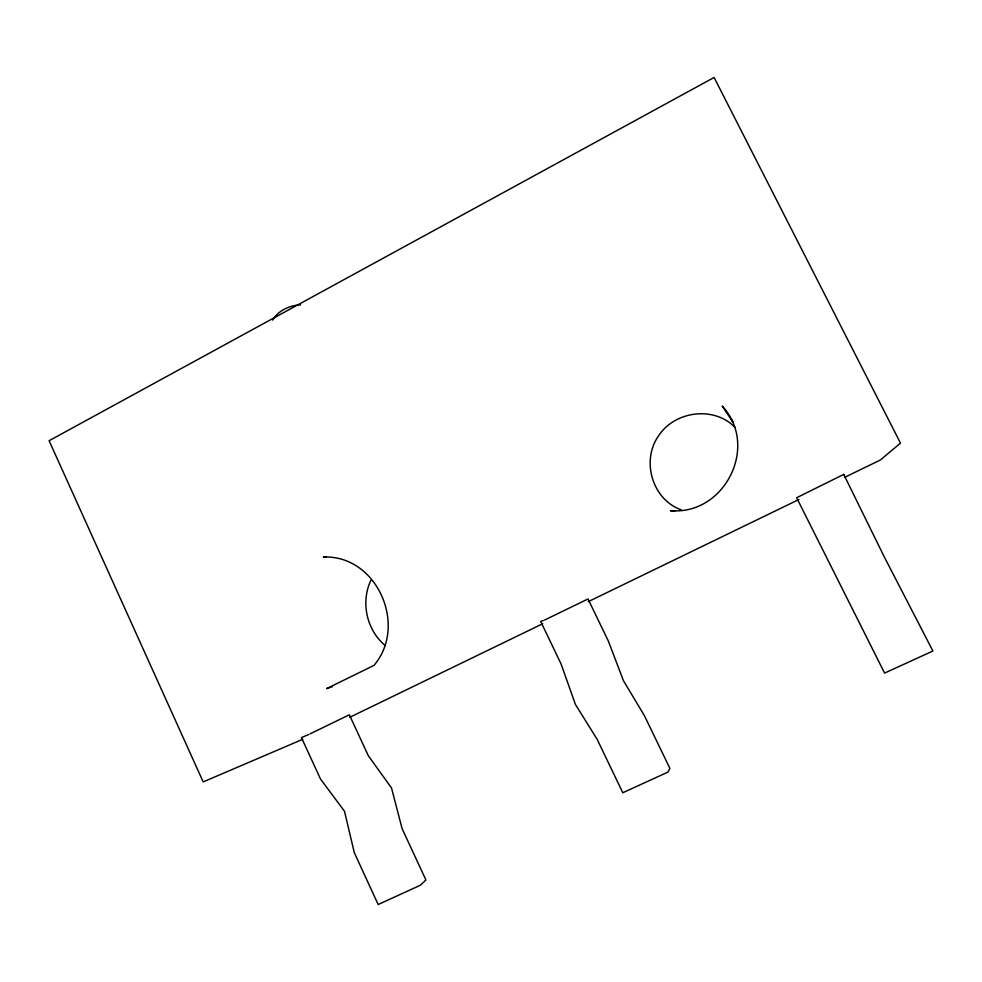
<?xml version="1.0" encoding="UTF-8"?>
<svg xmlns="http://www.w3.org/2000/svg" width="982" height="982" viewBox="0 0 982 982"><rect width="100%" height="100%" fill="white"/><g stroke="black" fill="none" stroke-linecap="round" stroke-linejoin="round"><path stroke-width="1.47" d="M370.865 580.35C360.492 602.285 366.605 630.198 385.349 645.653M272.652 320.107C278.151 310.459 289.935 305.279 300.59 304.862M310.017 733.885L349.347 714.786L368.336 755.747L391.536 788.018L402.092 828.587L425.918 879.995L420.321 885.273L378.156 904.532L354.281 852.585L344.486 811.23L320.463 778.984L301.437 737.592L308.655 734.536M544.593 620.047L588.022 598.971L608.312 640.976L623.46 680.71L644.413 715.669L669.896 768.403L667.858 772.134L622.784 792.744L597.228 739.434L575.427 704.475L561.041 663.93L540.701 621.471L543.292 620.526M349.813 717.277L542.715 623.742M588.181 601.696L798.992 499.47M844.459 477.424L880.289 460.055L900.494 443.152L714.098 77.468L49.1 440.722L203.188 781.905L302.726 739.311M332.395 686.639L326.589 688.628L373.933 665.415C408.07 625.595 376.916 554.781 323.36 557.039L326.38 556.843M674.744 511.168L670.375 510.665C724.52 515.55 759.565 446.172 722.236 406.082L733.173 422.518M681.14 509.83C652.355 499.47 641.074 461.024 658.357 436.131C674.536 410.992 713.693 405.627 734.892 427.256M731.455 419.67L733.112 422.174M843.747 474.392L796.635 497.739L884.586 673.1L932.9 651.017L884.058 556.463L843.747 474.392"/></g></svg>
